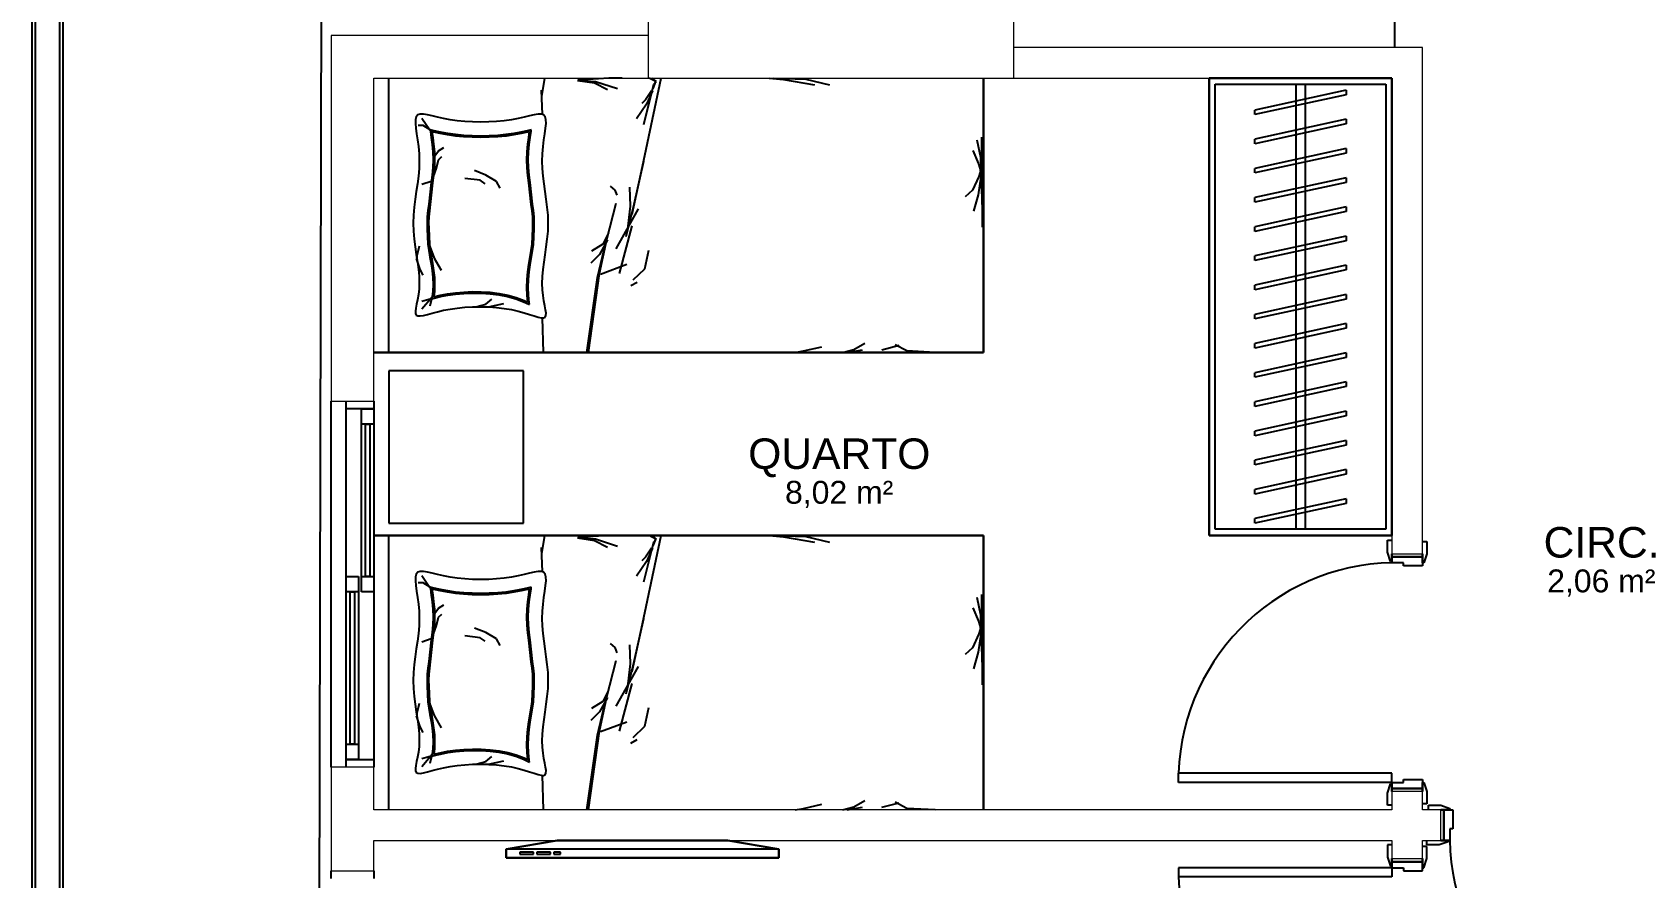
# Model space of a CAD drawing. Header units: centimetres. Extents: x -10.6 to 24.4, y 0 to 16.9.
# Drawn here: x 0 to 5.29, y 3.01 to 5.78 of the extents above; entities that cross this region are included whole.
import ezdxf

# ---------------------------------------------------------------- set-up
doc = ezdxf.new("R2010")
doc.units = ezdxf.units.CM
doc.styles.add('Arial', font='arial.ttf', dxfattribs={"height": 7.5})
doc.styles.add('Arial_1', font='arial.ttf', dxfattribs={"height": 10})

msp = doc.modelspace()

# ---------------------------------------------------------------- linework, layer by layer
for p, q in [((0, 1), (0, 15.74)), ((0.01, 8.37), (0.01, 1.01)), ((0.09, 1.09), (0.09, 8.37)), ((0.1, 8.3), (0.1, 1.1)), ((0.9497, 6.6343), (0.9376, 1.1)), ((4.47, 5.73), (4.47, 6.13)), ((1.17, 4.73), (1.17, 5.63)), ((1.6801, 5.63), (1.6708, 5.5698)), ((1.7888, 5.6222), (1.8444, 5.6138)), ((1.8911, 5.6293), (1.7898, 5.6227)), ((1.7989, 5.6222), (1.8477, 5.6188)), ((1.8444, 5.6138), (1.8865, 5.5919)), ((1.8477, 5.6188), (1.9201, 5.5953)), ((1.935, 5.63), (1.8911, 5.6293)), ((2.0012, 5.3397), (2.0633, 5.63)), ((2.0453, 5.6182), (2.0237, 5.63)), ((2.0475, 5.6182), (2.0318, 5.63)), ((2.0365, 5.5962), (2.0453, 5.6182)), ((2.0387, 5.6094), (2.0475, 5.6182)), ((2.4176, 5.63), (2.4647, 5.625)), ((2.4328, 5.63), (2.5375, 5.6266)), ((2.4647, 5.625), (2.5661, 5.6081)), ((2.5375, 5.6266), (2.6149, 5.6081)), ((3.12, 4.73), (3.12, 5.63)), ((3.12, 5.63), (3.12, 4.73)), ((3.12, 4.73), (3.12, 5.63)), ((4.46, 5.63), (3.86, 5.63)), ((3.86, 5.63), (3.86, 4.13)), ((3.86, 5.63), (4.46, 5.63)), ((3.86, 4.13), (3.86, 5.63)), ((4.46, 5.63), (3.86, 5.63)), ((3.86, 5.63), (3.86, 4.13)), ((4.46, 4.13), (4.46, 5.63)), ((4.46, 5.63), (4.46, 4.13)), ((4.46, 4.13), (4.46, 5.63)), ((1.6697, 5.59), (1.6729, 5.5104)), ((2.0111, 5.5582), (1.9993, 5.5465)), ((2.0056, 5.4774), (2.0387, 5.6094)), ((2.0313, 5.5885), (2.0111, 5.5582)), ((2.0346, 5.5885), (2.0144, 5.5448)), ((3.88, 5.61), (4.44, 5.61)), ((3.88, 4.15), (3.88, 5.61)), ((4.31, 5.5904), (4.01, 5.525)), ((4.31, 5.575), (4.01, 5.51)), ((4.145, 5.61), (4.145, 4.15)), ((4.175, 5.61), (4.175, 4.15)), ((4.31, 5.5904), (4.31, 5.575)), ((4.44, 5.61), (4.44, 4.15)), ((1.2646, 5.509), (1.2595, 5.5032)), ((1.2725, 5.5115), (1.2646, 5.509)), ((1.283, 5.5115), (1.2725, 5.5115)), ((1.296, 5.5095), (1.283, 5.5115)), ((1.3113, 5.5061), (1.296, 5.5095)), ((1.3289, 5.5018), (1.3113, 5.5061)), ((1.6307, 5.5061), (1.6131, 5.5018)), ((1.646, 5.5095), (1.6307, 5.5061)), ((1.659, 5.5115), (1.646, 5.5095)), ((1.6695, 5.5115), (1.659, 5.5115)), ((1.6774, 5.509), (1.6695, 5.5115)), ((1.6825, 5.5032), (1.6774, 5.509)), ((2.0144, 5.5448), (1.9824, 5.496)), ((4.01, 5.51), (4.01, 5.525)), ((1.257, 5.4938), (1.2568, 5.4811)), ((1.2568, 5.4811), (1.2582, 5.4654)), ((1.2595, 5.5032), (1.257, 5.4938)), ((1.2582, 5.4654), (1.2607, 5.4473)), ((1.2826, 5.4743), (1.2653, 5.4743)), ((1.3042, 5.4585), (1.2783, 5.4973)), ((1.3052, 5.4602), (1.2826, 5.4743)), ((1.3184, 5.4572), (1.3047, 5.4605)), ((1.3052, 5.4602), (1.306, 5.4544)), ((1.306, 5.4544), (1.309, 5.4345)), ((1.3107, 5.4544), (1.3136, 5.4351)), ((1.3173, 5.4528), (1.3107, 5.4544)), ((1.3382, 5.448), (1.3173, 5.4528)), ((1.3392, 5.4525), (1.3184, 5.4572)), ((1.3486, 5.4973), (1.3289, 5.5018)), ((1.3628, 5.4479), (1.3392, 5.4525)), ((1.3703, 5.4931), (1.3486, 5.4973)), ((1.3938, 5.4898), (1.3703, 5.4931)), ((1.4187, 5.4875), (1.3938, 5.4898)), ((1.4446, 5.486), (1.4187, 5.4875)), ((1.471, 5.4856), (1.4446, 5.486)), ((1.4974, 5.486), (1.471, 5.4856)), ((1.5233, 5.4875), (1.4974, 5.486)), ((1.5482, 5.4898), (1.5233, 5.4875)), ((1.5717, 5.4931), (1.5482, 5.4898)), ((1.5934, 5.4973), (1.5717, 5.4931)), ((1.6028, 5.4525), (1.5792, 5.4479)), ((1.6131, 5.5018), (1.5934, 5.4973)), ((1.6236, 5.4572), (1.6028, 5.4525)), ((1.6247, 5.4528), (1.6038, 5.448)), ((1.6368, 5.4604), (1.6236, 5.4572)), ((1.6313, 5.4544), (1.6247, 5.4528)), ((1.6284, 5.4351), (1.6313, 5.4544)), ((1.633, 5.4345), (1.636, 5.4544)), ((1.636, 5.4544), (1.6368, 5.4604)), ((1.6813, 5.4473), (1.6838, 5.4654)), ((1.685, 5.4938), (1.6825, 5.5032)), ((1.6838, 5.4654), (1.6852, 5.4811)), ((1.6852, 5.4811), (1.685, 5.4938)), ((4.31, 5.4946), (4.01, 5.4293)), ((4.31, 5.4793), (4.01, 5.4143)), ((4.31, 5.4946), (4.31, 5.4793)), ((1.2607, 5.4473), (1.2637, 5.427)), ((1.2637, 5.427), (1.2665, 5.4051)), ((1.2665, 5.4051), (1.2687, 5.3819)), ((1.309, 5.4345), (1.312, 5.4121)), ((1.312, 5.4121), (1.3144, 5.3878)), ((1.3136, 5.4351), (1.3166, 5.4127)), ((1.3166, 5.4127), (1.319, 5.3881)), ((1.3329, 5.391), (1.3502, 5.4025)), ((1.362, 5.4434), (1.3382, 5.448)), ((1.3879, 5.4398), (1.362, 5.4434)), ((1.3885, 5.4443), (1.3628, 5.4479)), ((1.415, 5.4372), (1.3879, 5.4398)), ((1.4153, 5.4418), (1.3885, 5.4443)), ((1.4428, 5.4357), (1.415, 5.4372)), ((1.443, 5.4403), (1.4153, 5.4418)), ((1.471, 5.4352), (1.4428, 5.4357)), ((1.471, 5.4398), (1.443, 5.4403)), ((1.499, 5.4403), (1.471, 5.4398)), ((1.4992, 5.4357), (1.471, 5.4352)), ((1.5267, 5.4418), (1.499, 5.4403)), ((1.527, 5.4372), (1.4992, 5.4357)), ((1.5535, 5.4443), (1.5267, 5.4418)), ((1.5541, 5.4398), (1.527, 5.4372)), ((1.5792, 5.4479), (1.5535, 5.4443)), ((1.58, 5.4434), (1.5541, 5.4398)), ((1.6038, 5.448), (1.58, 5.4434)), ((1.623, 5.3881), (1.6254, 5.4127)), ((1.6254, 5.4127), (1.6284, 5.4351)), ((1.6276, 5.3878), (1.63, 5.4121)), ((1.63, 5.4121), (1.633, 5.4345)), ((1.6733, 5.3819), (1.6755, 5.4051)), ((1.6755, 5.4051), (1.6783, 5.427)), ((1.6783, 5.427), (1.6813, 5.4473)), ((3.1115, 5.3689), (3.0997, 5.4262)), ((3.1134, 5.4362), (3.1156, 5.1404)), ((4.01, 5.4143), (4.01, 5.4293)), ((4.31, 5.3989), (4.01, 5.3336)), ((4.31, 5.3989), (4.31, 5.3836)), ((1.2687, 5.3819), (1.2695, 5.3579)), ((1.2695, 5.3579), (1.2687, 5.3335)), ((1.3144, 5.3878), (1.3154, 5.3622)), ((1.3154, 5.3622), (1.3144, 5.3363)), ((1.3199, 5.3621), (1.3189, 5.336)), ((1.319, 5.3881), (1.3199, 5.3621)), ((1.32, 5.3752), (1.3329, 5.391)), ((1.3257, 5.3349), (1.3329, 5.3622)), ((1.3329, 5.3622), (1.343, 5.3723)), ((1.6221, 5.3621), (1.623, 5.3881)), ((1.6231, 5.336), (1.6221, 5.3621)), ((1.6266, 5.3622), (1.6276, 5.3878)), ((1.6276, 5.3363), (1.6266, 5.3622)), ((1.6725, 5.3579), (1.6733, 5.3819)), ((1.6733, 5.3335), (1.6725, 5.3579)), ((1.9748, 5.2165), (2.0056, 5.3574)), ((3.1047, 5.3487), (3.0862, 5.3925)), ((3.1114, 5.3272), (3.1047, 5.3487)), ((3.1131, 5.3325), (3.1115, 5.3689)), ((4.31, 5.3836), (4.01, 5.3186)), ((1.2664, 5.3086), (1.2632, 5.2835)), ((1.2687, 5.3335), (1.2664, 5.3086)), ((1.3118, 5.3113), (1.3084, 5.2873)), ((1.3144, 5.3363), (1.3118, 5.3113)), ((1.3164, 5.3108), (1.3129, 5.2866)), ((1.3157, 5.3076), (1.3257, 5.3349)), ((1.3189, 5.336), (1.3164, 5.3108)), ((1.4696, 5.2947), (1.4192, 5.3004)), ((1.4883, 5.3119), (1.4509, 5.3263)), ((1.4854, 5.2832), (1.4696, 5.2947)), ((1.5228, 5.2904), (1.4883, 5.3119)), ((1.6256, 5.3108), (1.6231, 5.336)), ((1.6291, 5.2866), (1.6256, 5.3108)), ((1.6302, 5.3113), (1.6276, 5.3363)), ((1.6336, 5.2873), (1.6302, 5.3113)), ((1.6756, 5.3086), (1.6733, 5.3335)), ((1.6788, 5.2835), (1.6756, 5.3086)), ((1.9682, 5.1834), (2.0012, 5.3397)), ((3.1047, 5.3073), (3.0845, 5.2619)), ((3.1115, 5.3057), (3.103, 5.2468)), ((3.1131, 5.3325), (3.1047, 5.3073)), ((3.109, 5.3348), (3.12, 5.1448)), ((4.01, 5.3186), (4.01, 5.3336)), ((4.31, 5.3032), (4.01, 5.2379)), ((4.31, 5.3032), (4.31, 5.2879)), ((1.2595, 5.2581), (1.2558, 5.2324)), ((1.2632, 5.2835), (1.2595, 5.2581)), ((1.3085, 5.2904), (1.2783, 5.2803)), ((1.3084, 5.2873), (1.301, 5.2164)), ((1.3129, 5.2866), (1.3055, 5.2157)), ((1.5343, 5.2688), (1.5228, 5.2904)), ((1.6365, 5.2157), (1.6291, 5.2866)), ((1.641, 5.2164), (1.6336, 5.2873)), ((1.6825, 5.2581), (1.6788, 5.2835)), ((1.6862, 5.2324), (1.6825, 5.2581)), ((1.9117, 5.2622), (1.8966, 5.2757)), ((1.9185, 5.2454), (1.9117, 5.2622)), ((1.9622, 5.2094), (1.9606, 5.2716)), ((3.0845, 5.2619), (3.0601, 5.24)), ((3.103, 5.2468), (3.0871, 5.1929)), ((4.31, 5.2879), (4.01, 5.2229)), ((1.2525, 5.2066), (1.2502, 5.1806)), ((1.2558, 5.2324), (1.2525, 5.2066)), ((1.298, 5.1951), (1.2959, 5.1748)), ((1.301, 5.2164), (1.298, 5.1951)), ((1.3025, 5.1946), (1.3005, 5.1745)), ((1.3055, 5.2157), (1.3025, 5.1946)), ((1.6395, 5.1946), (1.6365, 5.2157)), ((1.6415, 5.1745), (1.6395, 5.1946)), ((1.644, 5.1951), (1.641, 5.2164)), ((1.6461, 5.1748), (1.644, 5.1951)), ((1.6895, 5.2066), (1.6862, 5.2324)), ((1.6918, 5.1806), (1.6895, 5.2066)), ((1.8845, 5.1009), (1.9153, 5.2198)), ((1.9153, 5.0698), (1.9886, 5.2005)), ((1.9484, 5.1108), (1.9748, 5.2165)), ((1.9521, 5.1252), (1.9622, 5.2094)), ((4.01, 5.2229), (4.01, 5.2379)), ((4.31, 5.2075), (4.01, 5.1421)), ((4.31, 5.1921), (4.01, 5.1271)), ((4.31, 5.2075), (4.31, 5.1921)), ((1.2502, 5.1806), (1.2494, 5.1544)), ((1.2494, 5.1544), (1.2502, 5.1282)), ((1.2959, 5.1748), (1.2952, 5.1553)), ((1.2952, 5.1553), (1.2959, 5.1359)), ((1.2959, 5.1359), (1.298, 5.0848)), ((1.3005, 5.1745), (1.2998, 5.1553)), ((1.2998, 5.1553), (1.3005, 5.1362)), ((1.3005, 5.1362), (1.3025, 5.0853)), ((1.6395, 5.0851), (1.6415, 5.1361)), ((1.6422, 5.1553), (1.6415, 5.1745)), ((1.6415, 5.1361), (1.6422, 5.1553)), ((1.644, 5.0845), (1.6461, 5.1358)), ((1.6468, 5.1553), (1.6461, 5.1748)), ((1.6461, 5.1358), (1.6468, 5.1553)), ((1.6926, 5.1544), (1.6918, 5.1806)), ((1.6918, 5.1282), (1.6926, 5.1544)), ((1.9263, 4.9885), (1.9682, 5.1449)), ((4.01, 5.1271), (4.01, 5.1421)), ((1.2502, 5.1282), (1.2525, 5.1021)), ((1.2525, 5.1021), (1.2558, 5.0763)), ((1.298, 5.0848), (1.301, 5.064)), ((1.3025, 5.0853), (1.3055, 5.0647)), ((1.6365, 5.0639), (1.6395, 5.0851)), ((1.641, 5.0633), (1.644, 5.0845)), ((1.6862, 5.0762), (1.6895, 5.1021)), ((1.6895, 5.1021), (1.6918, 5.1282)), ((1.8713, 5.0855), (1.8343, 5.0619)), ((1.8537, 4.9754), (1.8867, 5.1141)), ((1.8603, 4.9886), (1.8845, 5.1009)), ((1.8865, 5.0989), (1.8612, 5.0518)), ((1.8898, 5.1225), (1.8713, 5.0855)), ((4.31, 5.1118), (4.01, 5.0464)), ((4.31, 5.0964), (4.01, 5.0314)), ((4.31, 5.1118), (4.31, 5.0964)), ((1.2558, 5.0763), (1.2595, 5.051)), ((1.2595, 5.051), (1.2632, 5.0263)), ((1.2596, 5.0384), (1.2711, 5.0024)), ((1.2625, 5.0484), (1.2697, 5.08)), ((1.2625, 5.0398), (1.2625, 5.0484)), ((1.301, 5.064), (1.3046, 5.0426)), ((1.3042, 5.0772), (1.3186, 5.0398)), ((1.3046, 5.0426), (1.3083, 5.0209)), ((1.3055, 5.0647), (1.3091, 5.0434)), ((1.3091, 5.0434), (1.3129, 5.0216)), ((1.3186, 5.0398), (1.3416, 4.9995)), ((1.6291, 5.0186), (1.6365, 5.0639)), ((1.6336, 5.0179), (1.641, 5.0633)), ((1.6788, 5.0259), (1.6825, 5.0507)), ((1.6825, 5.0507), (1.6862, 5.0762)), ((1.8612, 5.0518), (1.8326, 5.0232)), ((2.0094, 5.0047), (2.0229, 5.0653)), ((4.01, 5.0314), (4.01, 5.0464)), ((1.2632, 5.0263), (1.2664, 5.0025)), ((1.2664, 5.0025), (1.2687, 4.9798)), ((1.2687, 4.9798), (1.2695, 4.9583)), ((1.2711, 5.0024), (1.2812, 4.9837)), ((1.3083, 5.0209), (1.3118, 4.9987)), ((1.3118, 4.9987), (1.3143, 4.976)), ((1.3129, 5.0216), (1.3163, 4.9993)), ((1.3143, 4.976), (1.3154, 4.9531)), ((1.3163, 4.9993), (1.3189, 4.9764)), ((1.3189, 4.9764), (1.3199, 4.9531)), ((1.6231, 4.9692), (1.6256, 4.9944)), ((1.6256, 4.9944), (1.6291, 5.0186)), ((1.6276, 4.9688), (1.6302, 4.9939)), ((1.6302, 4.9939), (1.6336, 5.0179)), ((1.6725, 4.9565), (1.6733, 4.9786)), ((1.6733, 4.9786), (1.6756, 5.0018)), ((1.6756, 5.0018), (1.6788, 5.0259)), ((1.8194, 4.73), (1.8537, 4.9754)), ((1.8243, 4.73), (1.8603, 4.9886)), ((1.8643, 4.9869), (1.9499, 5.0191)), ((1.9707, 4.9677), (2.0094, 5.0047)), ((4.31, 5.0161), (4.01, 4.9507)), ((4.31, 5.0007), (4.01, 4.9357)), ((4.31, 5.0161), (4.31, 5.0007)), ((1.2687, 4.9382), (1.2665, 4.9197)), ((1.2695, 4.9583), (1.2687, 4.9382)), ((1.3143, 4.9308), (1.3122, 4.9139)), ((1.3154, 4.9531), (1.3143, 4.9308)), ((1.3189, 4.9304), (1.3167, 4.9126)), ((1.3199, 4.9531), (1.3189, 4.9304)), ((1.338, 4.9176), (1.362, 4.9222)), ((1.362, 4.9222), (1.3881, 4.9258)), ((1.3881, 4.9258), (1.4155, 4.9283)), ((1.3886, 4.9213), (1.4158, 4.9237)), ((1.4155, 4.9283), (1.4439, 4.9294)), ((1.4158, 4.9237), (1.4439, 4.9248)), ((1.4439, 4.9294), (1.4728, 4.9291)), ((1.4439, 4.9248), (1.4727, 4.9246)), ((1.4727, 4.9246), (1.5016, 4.9227)), ((1.4728, 4.9291), (1.5021, 4.9273)), ((1.5016, 4.9227), (1.5305, 4.9192)), ((1.5021, 4.9273), (1.5312, 4.9237)), ((1.5312, 4.9237), (1.5599, 4.9181)), ((1.6221, 4.943), (1.6231, 4.9692)), ((1.623, 4.9171), (1.6221, 4.943)), ((1.6266, 4.943), (1.6276, 4.9688)), ((1.6276, 4.9174), (1.6266, 4.943)), ((1.6733, 4.9357), (1.6725, 4.9565)), ((1.6755, 4.9164), (1.6733, 4.9357)), ((1.9639, 4.9492), (1.9841, 4.9609)), ((4.01, 4.9357), (4.01, 4.9507)), ((1.2582, 4.8756), (1.2568, 4.8653)), ((1.2607, 4.8883), (1.2582, 4.8756)), ((1.2637, 4.903), (1.2607, 4.8883)), ((1.2665, 4.9197), (1.2637, 4.903)), ((1.3114, 4.9119), (1.2783, 4.8716)), ((1.3085, 4.9061), (1.2783, 4.8975)), ((1.3122, 4.9139), (1.3042, 4.8817)), ((1.3118, 4.9106), (1.311, 4.9063)), ((1.311, 4.9063), (1.3178, 4.9081)), ((1.3167, 4.9126), (1.338, 4.9176)), ((1.3178, 4.9081), (1.339, 4.9131)), ((1.339, 4.9131), (1.3628, 4.9177)), ((1.3486, 4.8683), (1.3703, 4.8725)), ((1.3628, 4.9177), (1.3886, 4.9213)), ((1.3703, 4.8725), (1.3938, 4.8758)), ((1.3938, 4.8758), (1.4187, 4.8781)), ((1.4187, 4.8781), (1.4446, 4.8795)), ((1.4446, 4.8795), (1.471, 4.8798)), ((1.4537, 4.8802), (1.4969, 4.8802)), ((1.4552, 4.8802), (1.4883, 4.8889)), ((1.471, 4.8798), (1.4974, 4.8792)), ((1.4883, 4.8889), (1.507, 4.9047)), ((1.4969, 4.8802), (1.5472, 4.8903)), ((1.4974, 4.8792), (1.5233, 4.8774)), ((1.5233, 4.8774), (1.5482, 4.8746)), ((1.5305, 4.9192), (1.5588, 4.9136)), ((1.5482, 4.8746), (1.5717, 4.8708)), ((1.5588, 4.9136), (1.5862, 4.9059)), ((1.5599, 4.9181), (1.5877, 4.9103)), ((1.5717, 4.8708), (1.5934, 4.8659)), ((1.5862, 4.9059), (1.6116, 4.8961)), ((1.5877, 4.9103), (1.6134, 4.9003)), ((1.6116, 4.8961), (1.6308, 4.8869)), ((1.6134, 4.9003), (1.6252, 4.8947)), ((1.6252, 4.8947), (1.623, 4.9171)), ((1.63, 4.8931), (1.6276, 4.9174)), ((1.6308, 4.8869), (1.63, 4.8931)), ((1.6783, 4.8988), (1.6755, 4.9164)), ((1.6813, 4.8832), (1.6783, 4.8988)), ((1.6838, 4.8699), (1.6813, 4.8832)), ((1.6852, 4.8589), (1.6838, 4.8699)), ((4.31, 4.9204), (4.01, 4.855)), ((4.31, 4.905), (4.01, 4.84)), ((4.31, 4.9204), (4.31, 4.905)), ((1.2568, 4.8653), (1.257, 4.8575)), ((1.257, 4.8575), (1.2595, 4.8524)), ((1.2595, 4.8524), (1.2646, 4.8499)), ((1.2646, 4.8499), (1.2725, 4.8498)), ((1.2725, 4.8498), (1.283, 4.8516)), ((1.283, 4.8516), (1.296, 4.8549)), ((1.296, 4.8549), (1.3113, 4.859)), ((1.3113, 4.859), (1.3289, 4.8637)), ((1.3289, 4.8637), (1.3486, 4.8683)), ((1.5934, 4.8659), (1.6131, 4.8604)), ((1.6131, 4.8604), (1.6307, 4.8549)), ((1.6307, 4.8549), (1.646, 4.8499)), ((1.646, 4.8499), (1.659, 4.8459)), ((1.659, 4.8459), (1.6695, 4.8434)), ((1.6695, 4.8434), (1.6774, 4.8431)), ((1.6721, 4.8433), (1.6756, 4.73)), ((1.6774, 4.8431), (1.6825, 4.8454)), ((1.6825, 4.8454), (1.685, 4.8507)), ((1.685, 4.8507), (1.6852, 4.8589)), ((4.01, 4.84), (4.01, 4.855)), ((4.31, 4.8246), (4.01, 4.7593)), ((4.31, 4.8246), (4.31, 4.8093)), ((4.31, 4.8093), (4.01, 4.7443)), ((1.12, 4.73), (3.12, 4.73)), ((3.12, 4.73), (1.12, 4.73)), ((1.12, 4.73), (3.12, 4.73)), ((2.5029, 4.73), (2.5295, 4.735)), ((2.5295, 4.735), (2.5901, 4.7485)), ((2.6574, 4.73), (2.6945, 4.7401)), ((2.6726, 4.73), (2.7231, 4.7384)), ((2.6945, 4.7401), (2.7315, 4.7603)), ((2.7867, 4.7384), (2.8439, 4.7536)), ((2.8689, 4.735), (2.8301, 4.7552)), ((2.9618, 4.73), (2.8689, 4.735)), ((4.01, 4.7443), (4.01, 4.7593)), ((4.31, 4.7289), (4.01, 4.6636)), ((4.31, 4.7136), (4.01, 4.6486)), ((4.31, 4.7289), (4.31, 4.7136)), ((1.6109, 4.67), (1.1691, 4.67)), ((1.1691, 4.67), (1.1691, 4.17)), ((1.6109, 4.17), (1.6109, 4.67)), ((4.01, 4.6486), (4.01, 4.6636)), ((4.31, 4.6332), (4.01, 4.5679)), ((4.31, 4.6179), (4.01, 4.5529)), ((4.31, 4.6332), (4.31, 4.6179)), ((0.98, 3.37), (0.98, 4.57)), ((1.03, 4.545), (1.03, 4.57)), ((1.12, 4.57), (1.12, 4.545)), ((4.01, 4.5529), (4.01, 4.5679)), ((1.12, 4.545), (1.03, 4.545)), ((1.03, 3.995), (1.03, 4.545)), ((1.08, 4.545), (1.12, 4.545)), ((1.08, 4.495), (1.08, 4.545)), ((1.12, 4.545), (1.12, 4.495)), ((4.31, 4.5375), (4.01, 4.4721)), ((4.31, 4.5221), (4.01, 4.4571)), ((4.31, 4.5375), (4.31, 4.5221)), ((1.12, 4.495), (1.08, 4.495)), ((1.08, 3.995), (1.08, 4.495)), ((1.093, 4.495), (1.107, 4.495)), ((1.093, 3.995), (1.093, 4.495)), ((1.107, 4.495), (1.107, 3.995)), ((1.12, 4.495), (1.12, 3.995)), ((4.01, 4.4571), (4.01, 4.4721)), ((4.31, 4.4418), (4.01, 4.3764)), ((4.31, 4.4264), (4.01, 4.3614)), ((4.31, 4.4418), (4.31, 4.4264)), ((4.01, 4.3614), (4.01, 4.3764)), ((4.31, 4.3461), (4.01, 4.2807)), ((4.31, 4.3461), (4.31, 4.3307)), ((4.31, 4.3307), (4.01, 4.2657)), ((4.01, 4.2657), (4.01, 4.2807)), ((4.31, 4.2503), (4.01, 4.185)), ((4.31, 4.235), (4.01, 4.17)), ((4.31, 4.2503), (4.31, 4.235)), ((4.01, 4.17), (4.01, 4.185)), ((3.12, 4.13), (1.12, 4.13)), ((1.12, 4.13), (3.12, 4.13)), ((3.12, 4.13), (1.12, 4.13)), ((1.1691, 4.17), (1.6109, 4.17)), ((1.17, 3.23), (1.17, 4.13)), ((1.6801, 4.13), (1.6708, 4.0698)), ((1.8911, 4.1293), (1.7898, 4.1227)), ((1.935, 4.13), (1.8911, 4.1293)), ((2.0012, 3.8397), (2.0633, 4.13)), ((2.0453, 4.1182), (2.0237, 4.13)), ((2.0475, 4.1182), (2.0318, 4.13)), ((2.4176, 4.13), (2.4647, 4.125)), ((2.4328, 4.13), (2.5375, 4.1266)), ((3.12, 3.23), (3.12, 4.13)), ((3.12, 4.13), (3.12, 3.23)), ((3.12, 3.23), (3.12, 4.13)), ((3.86, 4.13), (4.46, 4.13)), ((4.46, 4.13), (3.86, 4.13)), ((3.86, 4.13), (4.46, 4.13)), ((4.44, 4.15), (3.88, 4.15)), ((1.6697, 4.09), (1.6729, 4.0104)), ((1.7888, 4.1222), (1.8444, 4.1138)), ((1.7989, 4.1222), (1.8477, 4.1188)), ((1.8444, 4.1138), (1.8865, 4.0919)), ((1.8477, 4.1188), (1.9201, 4.0953)), ((2.0056, 3.9774), (2.0387, 4.1094)), ((2.0313, 4.0885), (2.0111, 4.0582)), ((2.0346, 4.0885), (2.0144, 4.0448)), ((2.0365, 4.0962), (2.0453, 4.1182)), ((2.0387, 4.1094), (2.0475, 4.1182)), ((2.4647, 4.125), (2.5661, 4.1081)), ((2.5375, 4.1266), (2.6149, 4.1081)), ((4.445, 4.115), (4.46, 4.115)), ((4.445, 4.075), (4.445, 4.115)), ((4.56, 4.11), (4.575, 4.11)), ((4.575, 4.11), (4.575, 4.07)), ((2.0144, 4.0448), (1.9824, 3.996)), ((2.0111, 4.0582), (1.9993, 4.0465)), ((4.455, 4.045), (4.445, 4.075)), ((4.46, 4.045), (4.455, 4.045)), ((4.46, 4.07), (4.46, 4.045)), ((4.46, 4.06), (4.46, 4.07)), ((4.46, 4.06), (4.56, 4.06)), ((4.46, 4.04), (4.46, 4.06)), ((4.56, 4.06), (4.46, 4.06)), ((4.498, 4.04), (4.46, 4.04)), ((4.498, 4.03), (4.498, 4.04)), ((4.56, 4.03), (4.498, 4.03)), ((4.56, 4.04), (4.56, 4.07)), ((4.56, 4.07), (4.56, 4.06)), ((4.56, 4.06), (4.56, 4.03)), ((4.565, 4.04), (4.56, 4.04)), ((4.575, 4.07), (4.565, 4.04)), ((1.03, 3.995), (1.07, 3.995)), ((1.03, 3.945), (1.03, 3.995)), ((1.07, 3.995), (1.07, 3.945)), ((1.08, 3.945), (1.08, 3.995)), ((1.08, 3.995), (1.12, 3.995)), ((1.107, 3.995), (1.093, 3.995)), ((1.12, 3.995), (1.12, 3.945)), ((1.257, 3.9938), (1.2568, 3.9811)), ((1.2568, 3.9811), (1.2582, 3.9654)), ((1.2595, 4.0032), (1.257, 3.9938)), ((1.2646, 4.009), (1.2595, 4.0032)), ((1.2725, 4.0115), (1.2646, 4.009)), ((1.2826, 3.9743), (1.2653, 3.9743)), ((1.283, 4.0115), (1.2725, 4.0115)), ((1.3042, 3.9585), (1.2783, 3.9973)), ((1.3052, 3.9602), (1.2826, 3.9743)), ((1.296, 4.0095), (1.283, 4.0115)), ((1.3113, 4.0061), (1.296, 4.0095)), ((1.3289, 4.0018), (1.3113, 4.0061)), ((1.3486, 3.9973), (1.3289, 4.0018)), ((1.3703, 3.9931), (1.3486, 3.9973)), ((1.3938, 3.9898), (1.3703, 3.9931)), ((1.4187, 3.9875), (1.3938, 3.9898)), ((1.4446, 3.986), (1.4187, 3.9875)), ((1.471, 3.9856), (1.4446, 3.986)), ((1.4974, 3.986), (1.471, 3.9856)), ((1.5233, 3.9875), (1.4974, 3.986)), ((1.5482, 3.9898), (1.5233, 3.9875)), ((1.5717, 3.9931), (1.5482, 3.9898)), ((1.5934, 3.9973), (1.5717, 3.9931)), ((1.6131, 4.0018), (1.5934, 3.9973)), ((1.6307, 4.0061), (1.6131, 4.0018)), ((1.646, 4.0095), (1.6307, 4.0061)), ((1.659, 4.0115), (1.646, 4.0095)), ((1.6695, 4.0115), (1.659, 4.0115)), ((1.6774, 4.009), (1.6695, 4.0115)), ((1.6825, 4.0032), (1.6774, 4.009)), ((1.685, 3.9938), (1.6825, 4.0032)), ((1.6838, 3.9654), (1.6852, 3.9811)), ((1.6852, 3.9811), (1.685, 3.9938)), ((1.07, 3.945), (1.03, 3.945)), ((1.03, 3.445), (1.03, 3.945)), ((1.043, 3.945), (1.057, 3.945)), ((1.043, 3.445), (1.043, 3.945)), ((1.057, 3.945), (1.057, 3.445)), ((1.07, 3.945), (1.07, 3.445)), ((1.12, 3.945), (1.08, 3.945)), ((1.12, 3.945), (1.12, 3.395)), ((1.2582, 3.9654), (1.2607, 3.9473)), ((1.2607, 3.9473), (1.2637, 3.927)), ((1.2637, 3.927), (1.2665, 3.9051)), ((1.3184, 3.9572), (1.3047, 3.9605)), ((1.3052, 3.9602), (1.306, 3.9544)), ((1.306, 3.9544), (1.309, 3.9345)), ((1.309, 3.9345), (1.312, 3.9121)), ((1.3107, 3.9544), (1.3136, 3.9351)), ((1.3173, 3.9528), (1.3107, 3.9544)), ((1.3136, 3.9351), (1.3166, 3.9127)), ((1.3382, 3.948), (1.3173, 3.9528)), ((1.3392, 3.9525), (1.3184, 3.9572)), ((1.362, 3.9434), (1.3382, 3.948)), ((1.3628, 3.9479), (1.3392, 3.9525)), ((1.3879, 3.9398), (1.362, 3.9434)), ((1.3885, 3.9443), (1.3628, 3.9479)), ((1.415, 3.9372), (1.3879, 3.9398)), ((1.4153, 3.9418), (1.3885, 3.9443)), ((1.4428, 3.9357), (1.415, 3.9372)), ((1.443, 3.9403), (1.4153, 3.9418)), ((1.471, 3.9352), (1.4428, 3.9357)), ((1.471, 3.9398), (1.443, 3.9403)), ((1.499, 3.9403), (1.471, 3.9398)), ((1.4992, 3.9357), (1.471, 3.9352)), ((1.5267, 3.9418), (1.499, 3.9403)), ((1.527, 3.9372), (1.4992, 3.9357)), ((1.5535, 3.9443), (1.5267, 3.9418)), ((1.5541, 3.9398), (1.527, 3.9372)), ((1.5792, 3.9479), (1.5535, 3.9443)), ((1.58, 3.9434), (1.5541, 3.9398)), ((1.6028, 3.9525), (1.5792, 3.9479)), ((1.6038, 3.948), (1.58, 3.9434)), ((1.6236, 3.9572), (1.6028, 3.9525)), ((1.6247, 3.9528), (1.6038, 3.948)), ((1.6368, 3.9604), (1.6236, 3.9572)), ((1.6313, 3.9544), (1.6247, 3.9528)), ((1.6254, 3.9127), (1.6284, 3.9351)), ((1.6284, 3.9351), (1.6313, 3.9544)), ((1.63, 3.9121), (1.633, 3.9345)), ((1.633, 3.9345), (1.636, 3.9544)), ((1.636, 3.9544), (1.6368, 3.9604)), ((1.6755, 3.9051), (1.6783, 3.927)), ((1.6783, 3.927), (1.6813, 3.9473)), ((1.6813, 3.9473), (1.6838, 3.9654)), ((3.1115, 3.8689), (3.0997, 3.9262)), ((3.1134, 3.9362), (3.1156, 3.6404)), ((1.2665, 3.9051), (1.2687, 3.8819)), ((1.2687, 3.8819), (1.2695, 3.8579)), ((1.312, 3.9121), (1.3144, 3.8878)), ((1.3144, 3.8878), (1.3154, 3.8622)), ((1.3166, 3.9127), (1.319, 3.8881)), ((1.319, 3.8881), (1.3199, 3.8621)), ((1.32, 3.8752), (1.3329, 3.891)), ((1.3329, 3.891), (1.3502, 3.9025)), ((1.3329, 3.8622), (1.343, 3.8723)), ((1.6221, 3.8621), (1.623, 3.8881)), ((1.623, 3.8881), (1.6254, 3.9127)), ((1.6266, 3.8622), (1.6276, 3.8878)), ((1.6276, 3.8878), (1.63, 3.9121)), ((1.6725, 3.8579), (1.6733, 3.8819)), ((1.6733, 3.8819), (1.6755, 3.9051)), ((3.1047, 3.8487), (3.0862, 3.8925)), ((3.1131, 3.8325), (3.1115, 3.8689)), ((1.2687, 3.8335), (1.2664, 3.8086)), ((1.2695, 3.8579), (1.2687, 3.8335)), ((1.3118, 3.8113), (1.3084, 3.7873)), ((1.3144, 3.8363), (1.3118, 3.8113)), ((1.3164, 3.8108), (1.3129, 3.7866)), ((1.3154, 3.8622), (1.3144, 3.8363)), ((1.3157, 3.8076), (1.3257, 3.8349)), ((1.3189, 3.836), (1.3164, 3.8108)), ((1.3199, 3.8621), (1.3189, 3.836)), ((1.3257, 3.8349), (1.3329, 3.8622)), ((1.4883, 3.8119), (1.4509, 3.8263)), ((1.5228, 3.7904), (1.4883, 3.8119)), ((1.6231, 3.836), (1.6221, 3.8621)), ((1.6256, 3.8108), (1.6231, 3.836)), ((1.6291, 3.7866), (1.6256, 3.8108)), ((1.6276, 3.8363), (1.6266, 3.8622)), ((1.6302, 3.8113), (1.6276, 3.8363)), ((1.6336, 3.7873), (1.6302, 3.8113)), ((1.6733, 3.8335), (1.6725, 3.8579)), ((1.6756, 3.8086), (1.6733, 3.8335)), ((1.9682, 3.6834), (2.0012, 3.8397)), ((1.9748, 3.7165), (2.0056, 3.8574)), ((3.1114, 3.8272), (3.1047, 3.8487)), ((3.1131, 3.8325), (3.1047, 3.8073)), ((3.109, 3.8348), (3.12, 3.6448)), ((1.2595, 3.7581), (1.2558, 3.7324)), ((1.2632, 3.7835), (1.2595, 3.7581)), ((1.2664, 3.8086), (1.2632, 3.7835)), ((1.3085, 3.7904), (1.2783, 3.7803)), ((1.3084, 3.7873), (1.301, 3.7164)), ((1.3129, 3.7866), (1.3055, 3.7157)), ((1.4696, 3.7947), (1.4192, 3.8004)), ((1.4854, 3.7832), (1.4696, 3.7947)), ((1.5343, 3.7688), (1.5228, 3.7904)), ((1.6365, 3.7157), (1.6291, 3.7866)), ((1.641, 3.7164), (1.6336, 3.7873)), ((1.6788, 3.7835), (1.6756, 3.8086)), ((1.6825, 3.7581), (1.6788, 3.7835)), ((1.6862, 3.7324), (1.6825, 3.7581)), ((1.9117, 3.7622), (1.8966, 3.7757)), ((1.9185, 3.7454), (1.9117, 3.7622)), ((1.9622, 3.7094), (1.9606, 3.7716)), ((3.0845, 3.7619), (3.0601, 3.74)), ((3.1047, 3.8073), (3.0845, 3.7619)), ((3.1115, 3.8057), (3.103, 3.7468)), ((1.2525, 3.7066), (1.2502, 3.6806)), ((1.2558, 3.7324), (1.2525, 3.7066)), ((1.301, 3.7164), (1.298, 3.6951)), ((1.3055, 3.7157), (1.3025, 3.6946)), ((1.6395, 3.6946), (1.6365, 3.7157)), ((1.644, 3.6951), (1.641, 3.7164)), ((1.6895, 3.7066), (1.6862, 3.7324)), ((1.6918, 3.6806), (1.6895, 3.7066)), ((1.8845, 3.6009), (1.9153, 3.7198)), ((1.9484, 3.6108), (1.9748, 3.7165)), ((1.9521, 3.6252), (1.9622, 3.7094)), ((3.103, 3.7468), (3.0871, 3.6929)), ((1.2502, 3.6806), (1.2494, 3.6544)), ((1.2494, 3.6544), (1.2502, 3.6282)), ((1.2959, 3.6748), (1.2952, 3.6553)), ((1.2952, 3.6553), (1.2959, 3.6359)), ((1.298, 3.6951), (1.2959, 3.6748)), ((1.3005, 3.6745), (1.2998, 3.6553)), ((1.2998, 3.6553), (1.3005, 3.6362)), ((1.3025, 3.6946), (1.3005, 3.6745)), ((1.6415, 3.6745), (1.6395, 3.6946)), ((1.6422, 3.6553), (1.6415, 3.6745)), ((1.6415, 3.6361), (1.6422, 3.6553)), ((1.6461, 3.6748), (1.644, 3.6951)), ((1.6468, 3.6553), (1.6461, 3.6748)), ((1.6461, 3.6358), (1.6468, 3.6553)), ((1.6926, 3.6544), (1.6918, 3.6806)), ((1.6918, 3.6282), (1.6926, 3.6544)), ((1.9153, 3.5698), (1.9886, 3.7005)), ((1.2502, 3.6282), (1.2525, 3.6021)), ((1.2525, 3.6021), (1.2558, 3.5763)), ((1.2959, 3.6359), (1.298, 3.5848)), ((1.3005, 3.6362), (1.3025, 3.5853)), ((1.6395, 3.5851), (1.6415, 3.6361)), ((1.644, 3.5845), (1.6461, 3.6358)), ((1.6862, 3.5762), (1.6895, 3.6021)), ((1.6895, 3.6021), (1.6918, 3.6282)), ((1.8537, 3.4754), (1.8867, 3.6141)), ((1.8603, 3.4886), (1.8845, 3.6009)), ((1.8898, 3.6225), (1.8713, 3.5855)), ((1.9263, 3.4885), (1.9682, 3.6449)), ((1.2558, 3.5763), (1.2595, 3.551)), ((1.2595, 3.551), (1.2632, 3.5263)), ((1.2625, 3.5484), (1.2697, 3.58)), ((1.2625, 3.5398), (1.2625, 3.5484)), ((1.298, 3.5848), (1.301, 3.564)), ((1.301, 3.564), (1.3046, 3.5426)), ((1.3025, 3.5853), (1.3055, 3.5647)), ((1.3042, 3.5772), (1.3186, 3.5398)), ((1.3055, 3.5647), (1.3091, 3.5434)), ((1.6291, 3.5186), (1.6365, 3.5639)), ((1.6336, 3.5179), (1.641, 3.5633)), ((1.6365, 3.5639), (1.6395, 3.5851)), ((1.641, 3.5633), (1.644, 3.5845)), ((1.6788, 3.5259), (1.6825, 3.5507)), ((1.6825, 3.5507), (1.6862, 3.5762)), ((1.8612, 3.5518), (1.8326, 3.5232)), ((1.8713, 3.5855), (1.8343, 3.5619)), ((1.8865, 3.5989), (1.8612, 3.5518)), ((2.0094, 3.5047), (2.0229, 3.5653)), ((1.2596, 3.5384), (1.2711, 3.5024)), ((1.2632, 3.5263), (1.2664, 3.5025)), ((1.2664, 3.5025), (1.2687, 3.4798)), ((1.2711, 3.5024), (1.2812, 3.4837)), ((1.3046, 3.5426), (1.3083, 3.5209)), ((1.3083, 3.5209), (1.3118, 3.4987)), ((1.3091, 3.5434), (1.3129, 3.5216)), ((1.3118, 3.4987), (1.3143, 3.476)), ((1.3129, 3.5216), (1.3163, 3.4993)), ((1.3163, 3.4993), (1.3189, 3.4764)), ((1.3186, 3.5398), (1.3416, 3.4995)), ((1.6231, 3.4692), (1.6256, 3.4944)), ((1.6256, 3.4944), (1.6291, 3.5186)), ((1.6276, 3.4688), (1.6302, 3.4939)), ((1.6302, 3.4939), (1.6336, 3.5179)), ((1.6733, 3.4786), (1.6756, 3.5018)), ((1.6756, 3.5018), (1.6788, 3.5259)), ((1.8643, 3.4869), (1.9499, 3.5191)), ((1.9707, 3.4677), (2.0094, 3.5047)), ((1.03, 3.395), (1.03, 3.445)), ((1.03, 3.445), (1.07, 3.445)), ((1.057, 3.445), (1.043, 3.445)), ((1.07, 3.445), (1.07, 3.395)), ((1.2687, 3.4798), (1.2695, 3.4583)), ((1.2695, 3.4583), (1.2687, 3.4382)), ((1.3143, 3.476), (1.3154, 3.4531)), ((1.3154, 3.4531), (1.3143, 3.4308)), ((1.3189, 3.4764), (1.3199, 3.4531)), ((1.3199, 3.4531), (1.3189, 3.4304)), ((1.6221, 3.443), (1.6231, 3.4692)), ((1.623, 3.4171), (1.6221, 3.443)), ((1.6266, 3.443), (1.6276, 3.4688)), ((1.6276, 3.4174), (1.6266, 3.443)), ((1.6725, 3.4565), (1.6733, 3.4786)), ((1.6733, 3.4357), (1.6725, 3.4565)), ((1.8194, 3.23), (1.8537, 3.4754)), ((1.8243, 3.23), (1.8603, 3.4886)), ((1.9639, 3.4492), (1.9841, 3.4609)), ((1.07, 3.395), (1.03, 3.395)), ((1.03, 3.37), (1.03, 3.395)), ((1.03, 3.395), (1.12, 3.395)), ((1.12, 3.395), (1.12, 3.37)), ((1.2607, 3.3883), (1.2582, 3.3756)), ((1.2637, 3.403), (1.2607, 3.3883)), ((1.2665, 3.4197), (1.2637, 3.403)), ((1.2687, 3.4382), (1.2665, 3.4197)), ((1.3114, 3.4119), (1.2783, 3.3716)), ((1.3085, 3.4061), (1.2783, 3.3975)), ((1.3122, 3.4139), (1.3042, 3.3817)), ((1.3118, 3.4106), (1.311, 3.4063)), ((1.311, 3.4063), (1.3178, 3.4081)), ((1.3143, 3.4308), (1.3122, 3.4139)), ((1.3189, 3.4304), (1.3167, 3.4126)), ((1.3167, 3.4126), (1.338, 3.4176)), ((1.3178, 3.4081), (1.339, 3.4131)), ((1.338, 3.4176), (1.362, 3.4222)), ((1.339, 3.4131), (1.3628, 3.4177)), ((1.362, 3.4222), (1.3881, 3.4258)), ((1.3628, 3.4177), (1.3886, 3.4213)), ((1.3881, 3.4258), (1.4155, 3.4283)), ((1.3886, 3.4213), (1.4158, 3.4237)), ((1.4155, 3.4283), (1.4439, 3.4294)), ((1.4158, 3.4237), (1.4439, 3.4248)), ((1.4439, 3.4294), (1.4728, 3.4291)), ((1.4439, 3.4248), (1.4727, 3.4246)), ((1.4552, 3.3802), (1.4883, 3.3889)), ((1.4727, 3.4246), (1.5016, 3.4227)), ((1.4728, 3.4291), (1.5021, 3.4273)), ((1.4883, 3.3889), (1.507, 3.4047)), ((1.4969, 3.3802), (1.5472, 3.3903)), ((1.5016, 3.4227), (1.5305, 3.4192)), ((1.5021, 3.4273), (1.5312, 3.4237)), ((1.5305, 3.4192), (1.5588, 3.4136)), ((1.5312, 3.4237), (1.5599, 3.4181)), ((1.5588, 3.4136), (1.5862, 3.4059)), ((1.5599, 3.4181), (1.5877, 3.4103)), ((1.5862, 3.4059), (1.6116, 3.3961)), ((1.5877, 3.4103), (1.6134, 3.4003)), ((1.6116, 3.3961), (1.6308, 3.3869)), ((1.6134, 3.4003), (1.6252, 3.3947)), ((1.6252, 3.3947), (1.623, 3.4171)), ((1.63, 3.3931), (1.6276, 3.4174)), ((1.6308, 3.3869), (1.63, 3.3931)), ((1.6755, 3.4164), (1.6733, 3.4357)), ((1.6783, 3.3988), (1.6755, 3.4164)), ((1.6813, 3.3832), (1.6783, 3.3988)), ((1.2582, 3.3756), (1.2568, 3.3653)), ((1.2568, 3.3653), (1.257, 3.3575)), ((1.257, 3.3575), (1.2595, 3.3524)), ((1.2595, 3.3524), (1.2646, 3.3499)), ((1.2646, 3.3499), (1.2725, 3.3498)), ((1.2725, 3.3498), (1.283, 3.3516)), ((1.283, 3.3516), (1.296, 3.3549)), ((1.296, 3.3549), (1.3113, 3.359)), ((1.3113, 3.359), (1.3289, 3.3637)), ((1.3289, 3.3637), (1.3486, 3.3683)), ((1.3486, 3.3683), (1.3703, 3.3725)), ((1.3703, 3.3725), (1.3938, 3.3758)), ((1.3938, 3.3758), (1.4187, 3.3781)), ((1.4187, 3.3781), (1.4446, 3.3795)), ((1.4446, 3.3795), (1.471, 3.3798)), ((1.4537, 3.3802), (1.4969, 3.3802)), ((1.471, 3.3798), (1.4974, 3.3792)), ((1.4974, 3.3792), (1.5233, 3.3774)), ((1.5233, 3.3774), (1.5482, 3.3746)), ((1.5482, 3.3746), (1.5717, 3.3708)), ((1.5717, 3.3708), (1.5934, 3.3659)), ((1.5934, 3.3659), (1.6131, 3.3604)), ((1.6131, 3.3604), (1.6307, 3.3549)), ((1.6307, 3.3549), (1.646, 3.3499)), ((1.646, 3.3499), (1.659, 3.3459)), ((1.659, 3.3459), (1.6695, 3.3434)), ((1.6695, 3.3434), (1.6774, 3.3431)), ((1.6721, 3.3433), (1.6756, 3.23)), ((1.6774, 3.3431), (1.6825, 3.3454)), ((1.6838, 3.3699), (1.6813, 3.3832)), ((1.6825, 3.3454), (1.685, 3.3507)), ((1.6852, 3.3589), (1.6838, 3.3699)), ((1.685, 3.3507), (1.6852, 3.3589)), ((3.76, 3.32), (3.76, 3.35)), ((4.46, 3.35), (3.76, 3.35)), ((4.46, 3.32), (4.46, 3.35)), ((4.46, 3.32), (3.76, 3.32)), ((4.445, 3.285), (4.455, 3.315)), ((4.445, 3.245), (4.445, 3.285)), ((4.455, 3.315), (4.46, 3.315)), ((4.46, 3.32), (4.498, 3.32)), ((4.46, 3.3), (4.46, 3.32)), ((4.46, 3.315), (4.46, 3.29)), ((4.56, 3.3), (4.46, 3.3)), ((4.46, 3.3), (4.56, 3.3)), ((4.46, 3.29), (4.46, 3.3)), ((4.498, 3.33), (4.56, 3.33)), ((4.498, 3.32), (4.498, 3.33)), ((4.56, 3.33), (4.56, 3.3)), ((4.56, 3.32), (4.565, 3.32)), ((4.56, 3.29), (4.56, 3.32)), ((4.56, 3.3), (4.56, 3.29)), ((4.565, 3.32), (4.575, 3.29)), ((4.575, 3.29), (4.575, 3.25)), ((2.5029, 3.23), (2.5295, 3.235)), ((2.5295, 3.235), (2.5901, 3.2485)), ((2.6574, 3.23), (2.6945, 3.2401)), ((2.6726, 3.23), (2.7231, 3.2384)), ((2.6945, 3.2401), (2.7315, 3.2603)), ((2.7867, 3.2384), (2.8439, 3.2536)), ((2.8689, 3.235), (2.8301, 3.2552)), ((2.9618, 3.23), (2.8689, 3.235)), ((4.46, 3.245), (4.445, 3.245)), ((4.575, 3.25), (4.56, 3.25)), ((4.58, 3.245), (4.62, 3.245)), ((4.58, 3.23), (4.58, 3.245)), ((4.62, 3.245), (4.65, 3.235)), ((4.65, 3.23), (4.62, 3.23)), ((4.62, 3.23), (4.63, 3.23)), ((4.63, 3.23), (4.66, 3.23)), ((4.63, 3.13), (4.63, 3.23)), ((4.63, 3.23), (4.63, 3.13)), ((4.65, 3.235), (4.65, 3.23)), ((4.66, 3.23), (4.66, 3.168)), ((1.722, 3.13), (1.5547, 3.1015)), ((1.5547, 3.1015), (1.722, 3.13)), ((1.722, 3.13), (1.5547, 3.1015)), ((2.2819, 3.13), (1.722, 3.13)), ((1.722, 3.13), (2.2819, 3.13)), ((2.2819, 3.13), (1.722, 3.13)), ((2.4491, 3.1015), (2.2819, 3.13)), ((2.2819, 3.13), (2.4491, 3.1015)), ((2.4491, 3.1015), (2.2819, 3.13)), ((4.575, 3.115), (4.575, 3.13)), ((4.645, 3.125), (4.615, 3.115)), ((4.62, 3.13), (4.645, 3.13)), ((4.63, 3.13), (4.62, 3.13)), ((4.65, 3.13), (4.63, 3.13)), ((4.645, 3.13), (4.645, 3.125)), ((4.65, 3.168), (4.65, 3.13)), ((4.66, 3.168), (4.65, 3.168)), ((1.5547, 3.1015), (1.5547, 3.073)), ((2.4491, 3.1015), (1.5547, 3.1015)), ((1.5547, 3.073), (1.5547, 3.1015)), ((1.5547, 3.1015), (1.5547, 3.073)), ((1.5547, 3.073), (2.4491, 3.073)), ((2.4491, 3.073), (1.5547, 3.073)), ((1.5547, 3.073), (2.4491, 3.073)), ((1.5993, 3.0915), (1.5993, 3.0844)), ((1.6439, 3.0915), (1.5993, 3.0915)), ((1.5993, 3.0844), (1.6439, 3.0844)), ((1.6439, 3.0844), (1.6439, 3.0915)), ((1.655, 3.0915), (1.655, 3.0844)), ((1.6996, 3.0915), (1.655, 3.0915)), ((1.655, 3.0844), (1.6996, 3.0844)), ((1.6996, 3.0844), (1.6996, 3.0915)), ((1.7108, 3.0915), (1.7108, 3.0844)), ((1.7331, 3.0915), (1.7108, 3.0915)), ((1.7108, 3.0844), (1.7331, 3.0844)), ((1.7331, 3.0844), (1.7331, 3.0915)), ((2.4491, 3.073), (2.4491, 3.1015)), ((2.4491, 3.1015), (2.4491, 3.073)), ((2.4491, 3.073), (2.4491, 3.1015)), ((4.46, 3.115), (4.445, 3.115)), ((4.445, 3.115), (4.445, 3.075)), ((4.445, 3.075), (4.455, 3.045)), ((4.46, 3.045), (4.46, 3.07)), ((4.46, 3.07), (4.46, 3.06)), ((4.575, 3.11), (4.56, 3.11)), ((4.56, 3.07), (4.56, 3.04)), ((4.56, 3.06), (4.56, 3.07)), ((4.565, 3.04), (4.575, 3.07)), ((4.615, 3.115), (4.575, 3.115)), ((4.575, 3.07), (4.575, 3.11)), ((0.98, 3.005), (0.98, 3.03)), ((1.12, 3.03), (1.12, 3.005)), ((3.76, 3.04), (3.76, 3.01)), ((4.46, 3.04), (3.76, 3.04)), ((4.455, 3.045), (4.46, 3.045)), ((4.46, 3.06), (4.46, 3.04)), ((4.56, 3.06), (4.46, 3.06)), ((4.46, 3.06), (4.56, 3.06)), ((4.46, 3.04), (4.46, 3.01)), ((4.46, 3.04), (4.498, 3.04)), ((4.498, 3.04), (4.498, 3.03)), ((4.498, 3.03), (4.56, 3.03)), ((4.56, 3.03), (4.56, 3.06)), ((4.56, 3.04), (4.565, 3.04)), ((4.46, 3.01), (3.76, 3.01))]:
    msp.add_line(p, q)
at = {"lineweight": 20}
for p, q in [((2.02, 5.83), (2.02, 5.63)), ((3.22, 5.63), (3.22, 5.83)), ((0.98, 5.77), (0.98, 4.57)), ((2.02, 5.77), (0.98, 5.77)), ((4.56, 5.73), (3.22, 5.73)), ((4.56, 4.07), (4.56, 5.73)), ((1.12, 4.57), (1.12, 5.63)), ((1.12, 5.63), (2.02, 5.63)), ((2.02, 5.63), (3.22, 5.63)), ((3.22, 5.63), (3.86, 5.63)), ((0.98, 4.57), (1.12, 4.57)), ((4.46, 4.13), (4.46, 4.07)), ((4.46, 4.07), (4.56, 4.07)), ((1.12, 3.37), (0.98, 3.37)), ((0.98, 3.37), (0.98, 3.03)), ((1.12, 3.23), (1.12, 3.37)), ((4.46, 3.29), (4.46, 3.23)), ((4.56, 3.29), (4.46, 3.29)), ((4.56, 3.23), (4.56, 3.29)), ((4.46, 3.23), (1.12, 3.23)), ((4.62, 3.23), (4.56, 3.23)), ((4.62, 3.13), (4.62, 3.23)), ((1.12, 3.03), (1.12, 3.13)), ((1.12, 3.13), (1.722, 3.13)), ((2.2819, 3.13), (4.46, 3.13)), ((4.46, 3.13), (4.46, 3.07)), ((4.56, 3.13), (4.62, 3.13)), ((4.56, 3.07), (4.56, 3.13)), ((4.46, 3.07), (4.56, 3.07)), ((0.98, 3.03), (1.12, 3.03))]:
    msp.add_line(p, q, dxfattribs=at)
for centre, start, end in [((4.4746, 3.3254), 88.1226, 178.027), ((5.3646, 3.1446), 178.1226, 268.027), ((4.4746, 3.0346), 181.973, 271.8774)]:
    msp.add_arc(centre, 0.715, start, end)

# ---------------------------------------------------------------- texts
at = {"attachment_point": 1}
for s, insert, char_height, width, style in [('QUARTO', (2.3485, 4.4481), 0.1, 0.733544, 'Arial_1'), ('8,02 m²', (2.4693, 4.309), 0.075, 0.440928, 'Arial'), ('CIRC.', (4.9576, 4.1575), 0.1, 0.468987, 'Arial_1'), ('2,06 m²', (4.9694, 4.0184), 0.075, 0.440928, 'Arial')]:
    msp.add_mtext(s, dxfattribs=dict(at, insert=insert, char_height=char_height, width=width, style=style))

doc.saveas('drawing.dxf')
